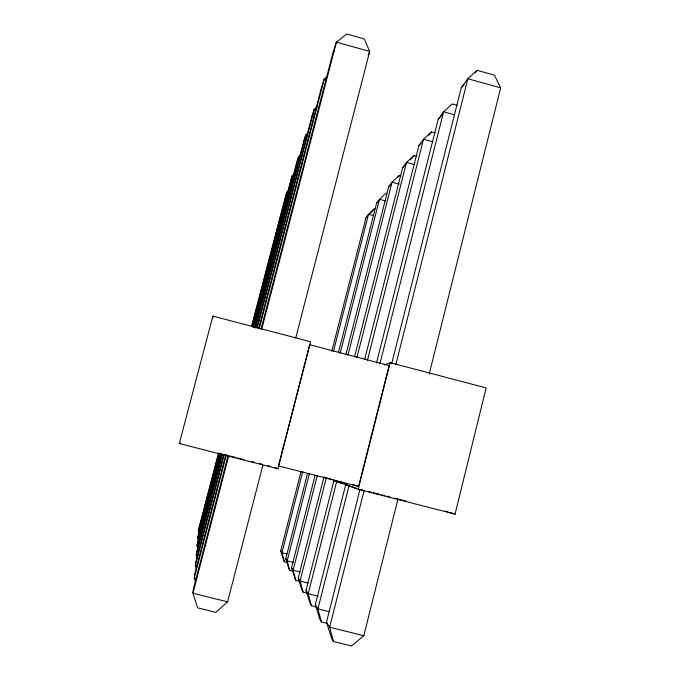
<?xml version="1.0" encoding="UTF-8"?>
<svg xmlns="http://www.w3.org/2000/svg" width="680" height="680" viewBox="0 0 680 680"><rect width="100%" height="100%" fill="white"/><g stroke="black" fill="none" stroke-linecap="round" stroke-linejoin="round"><path stroke-width="1.02" d="M212.772 318.01L212.874 316.089L310.59 341.768L277.916 468.775L179.307 443.53L212.874 316.089M197.914 548.921L197.03 546.074L197.208 544.025L220.796 453.602M198.296 540.328L197.846 536.596L219.564 453.364M198.84 533.502L198.407 530.119L218.526 453.016M384.276 364.999L390.15 362.678L486.14 387.906L455.056 514.114L358.199 489.319L345.984 484.959L346.239 483.191M359.983 489.379L326.476 622.242L331.712 638.664L333.472 641.52L351.517 646L363.817 635.715L398.029 498.754M429.165 374.153L500.692 87.882L494.454 75.183L477.131 70.355L467.848 78.744L461.287 87.695L391.671 363.724M327.548 623.45L321.419 621.928L319.974 619.582L315.299 604.8L346.026 483.395M376.49 363.018L438.209 119.178L443.623 111.792L452.2 103.963L457.121 105.323M349.146 485.384L317.917 608.88L321.419 621.928M379.856 363.945L443.623 111.792L454.563 114.818M358.572 486.429L389.07 365.576L309.655 344.717L278.477 465.91L358.572 486.429L352.937 484.525M358.199 489.319L390.15 362.678M364.149 490.356L329.664 627.223L333.472 641.52M395.777 364.82L467.848 78.744L500.692 87.882M299.88 581.494L295.962 580.508L295.086 579.088L291.541 567.723L315.112 475.294M346.018 354.11L388.705 186.711L392.037 182.172L399.015 175.678L400.92 176.196M317.262 475.507L293.131 570.206L295.962 580.508M347.956 355.087L392.037 182.172L399.16 184.11M307.02 593.096L303.093 592.11L302.073 590.452L298.214 578.144L323.875 477.317M354.501 356.949L402.671 167.654L406.538 162.384L413.984 155.499L416.84 156.281M326.23 478.167L300.067 581.026L303.093 592.11M356.839 357.816L406.538 162.384L414.613 164.585M316.438 606.968L311.457 605.727L310.258 603.763L306.025 590.333L333.94 480.394M364.718 359.15L418.965 145.427L423.504 139.238L431.486 131.903L435.336 132.965M336.906 480.633L308.21 593.742L311.457 605.727M367.421 360.315L423.504 139.238L432.616 141.737M287.478 562.547L284.452 561.79L283.789 560.702L280.738 550.86L301.002 471.682M331.78 351.373L365.993 217.702L368.534 214.225L374.74 208.411L365.993 217.702M302.736 471.461L281.945 552.746L284.452 561.79M333.531 351.075L368.534 214.225L373.651 215.611M292.774 571.251L289.808 570.503L289.051 569.27L285.77 558.722L307.555 473.442M338.529 352.214L376.592 203.235L379.491 199.282L386.061 193.154M309.451 473.552L287.155 560.873L289.808 570.503M340.144 353.37L379.491 199.282L385.45 200.897M228.08 455.625L193.324 589.101L192.967 593.232L197.6 607.827L215.892 612.365L227.588 601.834L262.854 465.264M295.732 337.934L369.699 51.442L364.259 38.896L346.707 34L336.421 42.177L333.14 52.114L260.958 329.332M228.828 455.464L192.967 593.232L227.588 601.834M261.749 329.01L336.421 42.177L369.699 51.442L368.058 55.309M251.532 326.57L285.6 196.01L286.866 192.177L288.328 190.901M198.271 531.675L218.62 453.721M251.804 326.545L286.866 192.177M252.543 326.978L290.878 180.038L292.324 175.669L293.879 174.327M197.693 538.373L219.946 453.092M252.917 326.714L292.324 175.669M253.759 327.216L296.905 161.781L298.571 156.757L300.815 154.844M197.03 546.074L221.144 453.619M254.099 327.275L298.571 156.757L300.534 157.293M222.181 454.01L196.469 552.627L196.265 555.008L197.141 557.821M255.127 327.658L303.875 140.701L305.796 134.869L307.402 133.518M222.504 454.342L196.265 555.008L198.28 555.517M255.45 327.99L305.796 134.869L307.836 135.43M223.695 454.903L195.602 562.7L195.356 565.513L196.529 569.27M256.878 327.599L312.001 116.11L314.262 109.242L317.416 106.632M224.281 454.529L195.356 565.513L197.395 566.024M257.219 328.134L314.262 109.242L316.31 109.811M225.59 455.575L194.565 574.668L194.276 578.042L195.475 581.833M258.757 328.278L321.606 87.023L324.309 78.837L327.445 76.287M226.38 454.784L194.276 578.042L196.299 578.544M259.293 328.44L324.309 78.837L326.324 79.398M339.447 482.001L333.285 480.42L340.697 483.072L341.284 481.483M397.791 177.335L399.015 175.678M413.984 155.499L410.44 159.808M428.969 135.294L431.486 131.903M475.312 72.803L477.131 70.355M333.14 52.114L334.517 50.617M312.001 116.11L313.37 114.631M303.875 140.701L305.235 139.256M290.878 180.038L292.264 178.577M461.287 87.695L464.16 84.762M438.209 119.178L441.881 115.456M418.965 145.427L421.107 143.259M402.671 167.654L404.09 166.226M388.705 186.711L391.527 183.863M376.592 203.235L379.457 200.353M179.307 443.53L180.786 443.079M363.817 635.715L329.664 627.223L326.476 622.242M308.065 583.032L300.067 581.026L298.214 578.144M318.3 596.266L308.21 593.742L306.025 590.333M329.248 611.711L317.917 608.88L315.299 604.8M286.943 554.005L281.945 552.746L280.738 550.86M293.267 562.411L287.155 560.873L285.77 558.722M300.152 571.965L293.131 570.206L291.541 567.723M333.974 480.021L328.032 478.219M346.919 484.508L338.164 481.805M340.697 483.072L346.825 484.636M345.984 484.959L350.089 486.013M224.884 454.682L227.927 455.464M229.95 455.983L236.036 457.538M238.059 458.056L244.145 459.612M251.234 461.431L254.277 462.204M259.344 463.505L262.387 464.287M267.452 465.579L270.487 466.361M360.221 489.328L363.281 490.118M368.381 491.419L371.442 492.201M373.481 492.728L379.601 494.292M381.642 494.819L384.701 495.601M386.741 496.119L389.801 496.901M394.901 498.21L397.962 498.992M400.001 499.519L406.122 501.083M445.094 510.952L448.077 511.904M450.075 512.533L455.056 514.114M351.509 486.54L356.218 488.214M323.587 476.952L328.899 478.856M275.026 467.415L277.916 468.775M198.407 530.119L198.951 532.083"/></g></svg>
